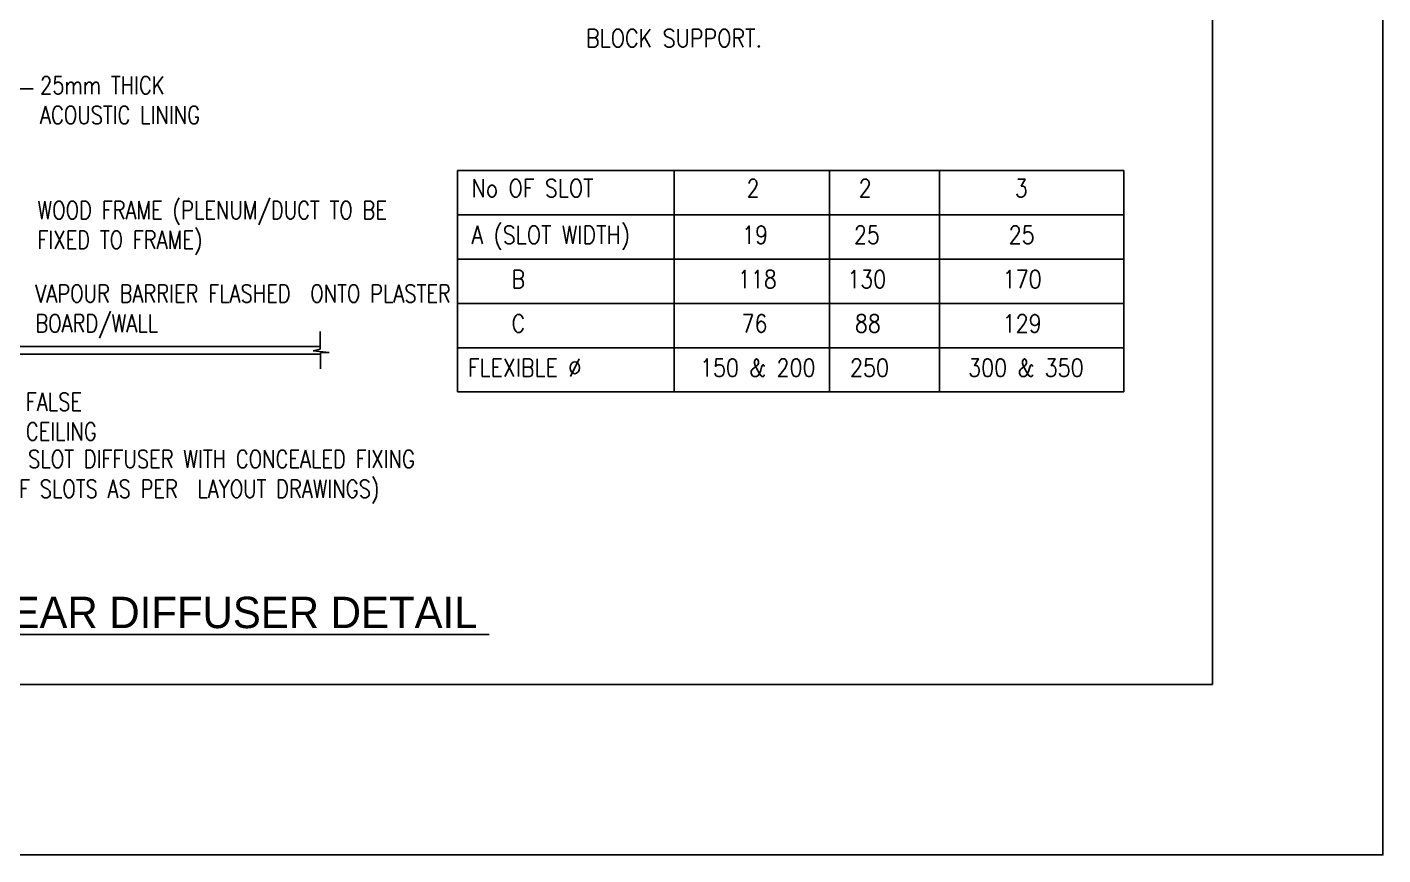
# Model space of a CAD drawing. Header units: millimetres. Extents: x -95178 to 274693, y -2232 to 263302.
# Drawn here: x 97100 to 116122, y 164454 to 176059 of the extents above; entities that cross this region are included whole.
import ezdxf

# ---------------------------------------------------------------- set-up
doc = ezdxf.new("R2010")
doc.units = ezdxf.units.MM
doc.layers.add('A4_BOUNDARY', color=6, linetype='Continuous', plot=False)
for name, color, linetype in [('BKG-S030D_Griddim', 7, 'Continuous'), ('BLOCK_BOUNDARY', 5, 'Continuous'), ('BW-SHEARWALL-TXT', 7, 'Continuous'), ('DET-CLG', 75, 'Continuous'), ('DET-TXT', 4, 'Continuous'), ('SCHEDULE', 7, 'Continuous')]:
    doc.layers.add(name, color=color, linetype=linetype)
doc.styles.add('ROMANS', font='romans.shx', dxfattribs={"width": 0.8})
doc.styles.add('UNIV', font='univ.shx')
doc.dimstyles.new('DIM', dxfattribs={"dimscale": 50, "dimtxt": 2.5, "dimasz": 2.5, "dimexe": 1, "dimexo": 1, "dimgap": 0.8, "dimtad": 1, "dimdec": 0, "dimzin": 13, "dimdsep": 46, "dimtxsty": 'ROMANS', "dimblk": 'OBLIQUE', "dimcen": 1, "dimdle": 1, "dimclrd": 20, "dimclre": 20, "dimclrt": 7, "dimadec": 0, "dimazin": 0, "dimtfac": 0.4, "dimtdec": 0, "dimtix": 1, "dimtofl": 0, "dimtmove": 2, "dimatfit": 3, "dimfxl": 1, "dimtolj": 1, "dimtzin": 13, "dimlwd": -1, "dimlwe": -1, "dimarcsym": 0})

# ---------------------------------------------------------------- blocks, each defined once
blk = doc.blocks.new('_Oblique')
at = {"layer": 'BKG-S030D_Griddim', "color": 0, "lineweight": -2}
blk.add_line((-0.5, -0.5), (0.5, 0.5), dxfattribs=at)

msp = doc.modelspace()

# ---------------------------------------------------------------- linework, layer by layer
at = {"layer": 'A4_BOUNDARY'}
msp.add_lwpolyline([(80619.738, 189557.192), (116122.491, 189557.192), (116122.491, 164454.235), (80619.738, 164454.235)], close=True, dxfattribs=at)
at = {"layer": 'BLOCK_BOUNDARY'}
msp.add_lwpolyline([(113731.734, 186927.358), (113731.734, 166844.993), (83010.496, 166844.993), (83010.496, 186927.358)], close=True, dxfattribs=at)
at = {"layer": 'DET-CLG'}
for p, q in [((101212.643, 171791.566), (101212.643, 171546.066)), ((101211.86, 171581.367), (94885.302, 171581.367)), ((101211.86, 171472.053), (94885.302, 171472.053)), ((101212.643, 171546.066), (101114.643, 171521.566)), ((101114.643, 171521.566), (101335.643, 171497.066)), ((101335.643, 171497.066), (101217.643, 171492.066)), ((101217.643, 171492.066), (101217.643, 171266.566))]:
    msp.add_line(p, q, dxfattribs=at)
at = {"layer": 'SCHEDULE', "color": 1}
for p, q in [((103137.908, 174048.884), (112487.575, 174048.884)), ((103137.908, 170943.745), (103137.908, 174048.884)), ((112487.575, 170943.745), (112487.575, 174048.884)), ((103137.908, 170943.745), (112487.575, 170943.745))]:
    msp.add_line(p, q, dxfattribs=at)
at = {"layer": 'SCHEDULE', "color": 9}
for p, q in [((106179.926, 170943.745), (106179.926, 174048.884)), ((108355.72, 170943.745), (108355.72, 174048.884)), ((109900.139, 170943.745), (109900.139, 174048.884)), ((103137.908, 173427.856), (112487.575, 173427.856)), ((103137.908, 172806.828), (112487.575, 172806.828)), ((103137.908, 172185.801), (112487.575, 172185.801)), ((103137.908, 171564.773), (112487.575, 171564.773))]:
    msp.add_line(p, q, dxfattribs=at)

# ---------------------------------------------------------------- texts
at = {"layer": 'BW-SHEARWALL-TXT', "style": 'UNIV'}
msp.add_text('%%u PLENUM/LINEAR DIFFUSER DETAIL ', height=440.00239, dxfattribs=at).set_placement((93186.248, 167633.288))
at = {"layer": 'DET-TXT', "color": 7, "style": 'ROMANS', "width": 0.85}
msp.add_text('BLOCK SUPPORT.', height=250, dxfattribs=at).set_placement((104942.392, 175779.871))
at = {"layer": 'DET-TXT', "color": 7, "char_height": 250, "attachment_point": 1, "style": 'ROMANS'}
for s, insert, width in [('25mm THICK ACOUSTIC LINING', (97280.902, 175369.256, -7928.543), 3212.47158), ('WOOD FRAME (PLENUM/DUCT TO BE FIXED TO FRAME)', (97246.081, 173618.837, -7928.543), 5810.91064), ('VAPOUR BARRIER FLASHED  ONTO PLASTER BOARD/WALL', (97215.245, 172448.432, -7928.543), 6354.25879), ('FALSE CEILING', (97082.466, 170931.382), 1113.09524), ('LINEAR SLOT DIFFUSER WITH CONCEALED FIXING (NO. OF SLOTS AS PER  LAYOUT DRAWINGS)', (96077.344, 170128.454, -7928.543), 7182.97148)]:
    msp.add_mtext(s, dxfattribs=dict(at, insert=insert, width=width))
at = {"layer": 'SCHEDULE', "color": 7, "style": 'ROMANS', "width": 0.85}
for s, p in [('No OF SLOT', (103335.985, 173675.756)), ('2', (107194.41, 173675.756)), ('2', (108766.619, 173675.756)), ('3', (110957.123, 173675.756)), ('A (SLOT WIDTH)', (103335.985, 173021.836)), ('19', (107131.48, 173021.836)), ('25', (108700.814, 173021.836)), ('25', (110871.904, 173021.836)), ('B', (103895.602, 172400.808)), ('118', (107071.39, 172400.808)), ('130', (108607.467, 172400.808)), ('170', (110788.264, 172400.808)), ('C', (103895.602, 171779.78)), ('76', (107123.618, 171779.78)), ('88', (108714.261, 171779.78)), ('129', (110788.264, 171779.78)), ('FLEXIBLE %%c', (103282.162, 171158.753)), ('150 & 200', (106540.863, 171158.753)), ('250', (108646.299, 171158.753)), ('300 & 350', (110302.838, 171158.753))]:
    msp.add_text(s, height=250, dxfattribs=at).set_placement(p)

# ---------------------------------------------------------------- leaders
msp.add_leader([(95440.937, 175194.221), (97186.445, 175194.221)], dimstyle='DIM', override={"dimgap": 0.8, "dimtad": 0})

doc.saveas('drawing.dxf')
